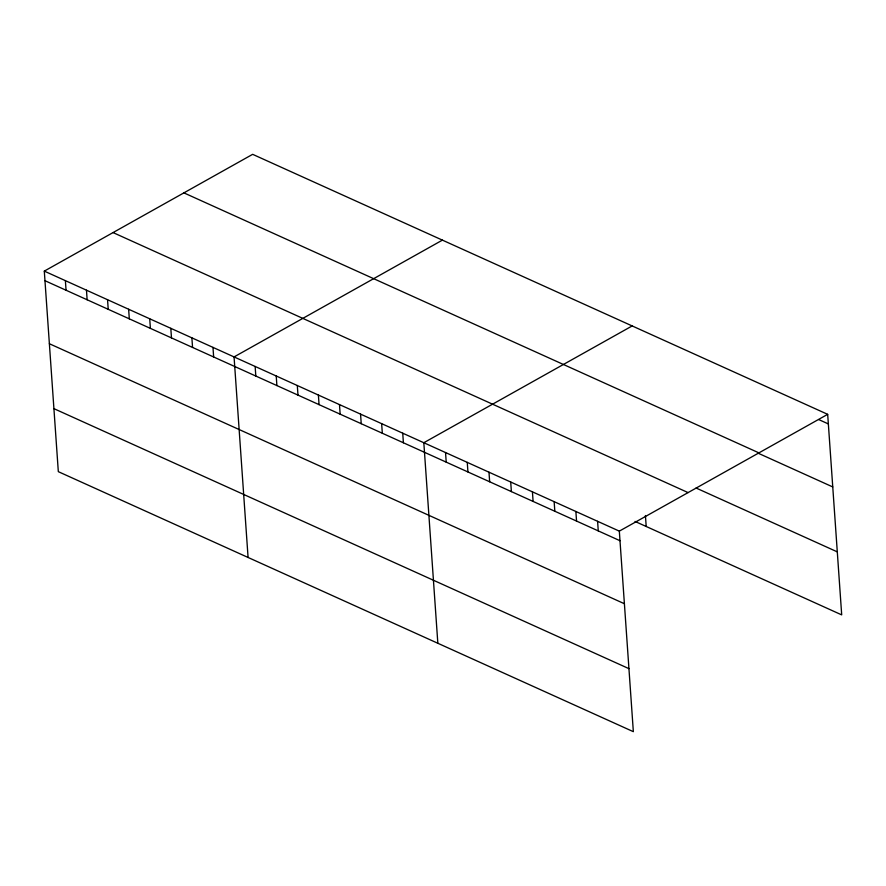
<?xml version="1.0" encoding="UTF-8"?>
<svg xmlns="http://www.w3.org/2000/svg" width="886" height="886" viewBox="0 0 886 886"><rect width="100%" height="100%" fill="white"/><g stroke="black" fill="none" stroke-linecap="round" stroke-linejoin="round"><path stroke-width="1.33" d="M44.3 271.116L619.325 531.135L633.346 731.67L58.321 471.662L44.3 271.116L252.654 154.33L827.679 414.338L841.7 614.884L635.029 521.433M442.413 240.128L234.059 356.925L248.08 557.471M632.172 325.937L423.818 442.723L437.839 643.269M619.325 531.135L827.679 414.338M818.697 419.554L828.344 423.918M183.9 192.871L758.925 452.879M757.929 453.1L832.751 486.935M696.097 488.02L837.292 551.867M113.054 232.575L688.079 492.594M44.976 280.707L619.99 540.715M49.372 343.724L624.397 603.731M53.913 408.645L628.938 668.653M645.429 515.519L646.193 526.472M597.596 521.311L598.272 530.891M575.878 511.488L576.542 521.068M554.149 501.664L554.824 511.244M532.431 491.841L533.095 501.421M510.713 482.017L511.377 491.597M488.983 472.194L489.659 481.774M467.265 462.37L467.93 471.961M445.536 452.547L446.212 462.138M402.731 433.199L403.396 442.779M381.644 423.663L382.32 433.243M360.558 414.127L361.233 423.707M339.482 404.592L340.146 414.172M318.395 395.056L319.06 404.647M297.308 385.521L297.984 395.112M276.222 375.996L276.897 385.576M255.146 366.461L255.81 376.041M212.972 347.39L213.648 356.969M191.885 337.854L192.561 347.445M170.81 328.318L171.474 337.909M149.723 318.794L150.387 328.374M128.636 309.258L129.312 318.838M107.549 299.723L108.225 309.303M86.474 290.187L87.138 299.767M65.387 280.652L66.051 290.243"/></g></svg>
